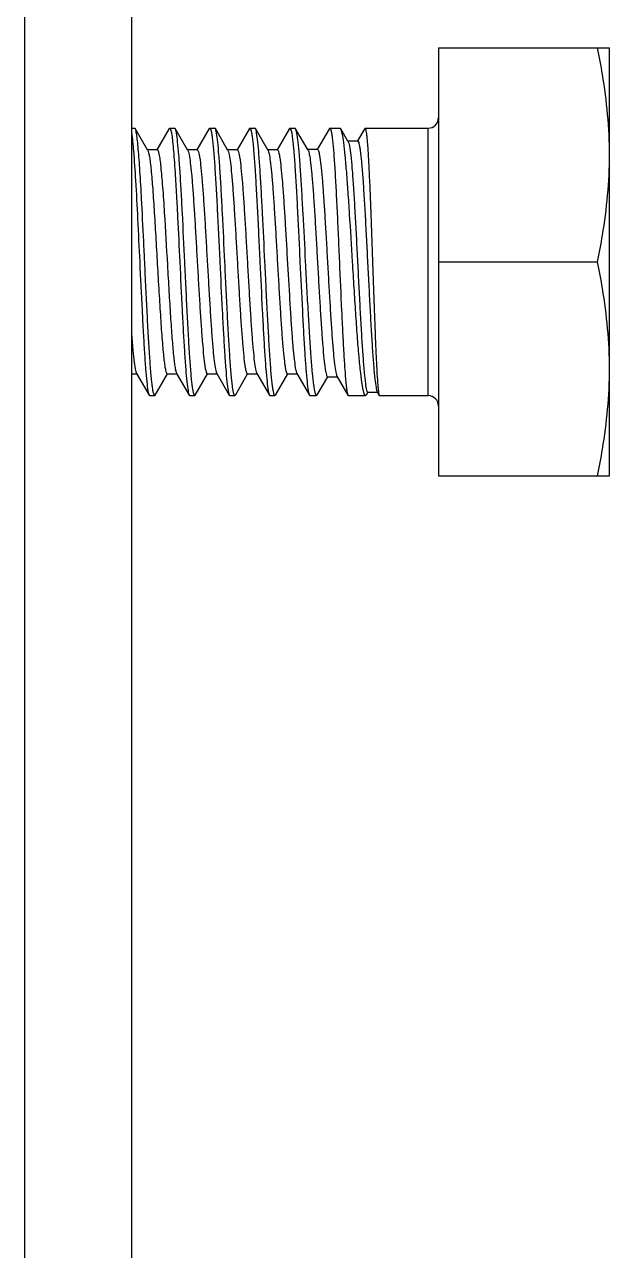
# Model space of a CAD drawing. Extents: x 27938 to 1042331, y -235042 to 1535213.
# Drawn here: x 716069 to 716330, y 769709 to 770255 of the extents above; entities that cross this region are included whole.
import ezdxf

# ---------------------------------------------------------------- set-up
doc = ezdxf.new("R2010")
doc.units = 0
doc.header["$LTSCALE"] = 1000
doc.header["$MEASUREMENT"] = 0

msp = doc.modelspace()

# ---------------------------------------------------------------- linework, layer by layer
at = {"linetype": 'Continuous'}
for p, q in [((716068.91, 770537.94), (716068.91, 766572.79)), ((716116.53, 770537.94), (716116.53, 766572.79)), ((716253.46, 770244.74), (716253.46, 770054.23)), ((716253.46, 770244.74), (716329.66, 770244.74)), ((716329.66, 770054.23), (716329.66, 770244.74)), ((716116.53, 770209.02), (716118.02, 770209.02)), ((716123.87, 770199.13), (716118.26, 770208.82)), ((716133.41, 770208.82), (716127.92, 770199.37)), ((716133.41, 770208.82), (716133.65, 770209.02)), ((716133.65, 770209.02), (716135.88, 770209.02)), ((716136.12, 770208.82), (716135.88, 770209.02)), ((716141.73, 770199.13), (716136.12, 770208.82)), ((716151.27, 770208.82), (716145.78, 770199.37)), ((716151.27, 770208.82), (716151.51, 770209.02)), ((716151.51, 770209.02), (716153.74, 770209.02)), ((716153.98, 770208.82), (716153.74, 770209.02)), ((716159.59, 770199.13), (716153.98, 770208.82)), ((716169.13, 770208.82), (716163.64, 770199.37)), ((716169.13, 770208.82), (716169.37, 770209.02)), ((716169.37, 770209.02), (716171.6, 770209.02)), ((716171.84, 770208.82), (716171.6, 770209.02)), ((716177.45, 770199.13), (716171.84, 770208.82)), ((716186.99, 770208.82), (716181.5, 770199.37)), ((716186.99, 770208.82), (716187.23, 770209.02)), ((716187.23, 770209.02), (716189.52, 770209.02)), ((716189.77, 770208.8), (716189.52, 770209.02)), ((716195.32, 770199.23), (716189.77, 770208.8)), ((716204.81, 770208.83), (716199.36, 770199.47)), ((716204.81, 770208.83), (716205.03, 770209.02)), ((716205.03, 770209.02), (716209.57, 770209.02)), ((716209.92, 770208.72), (716209.57, 770209.02)), ((716213.08, 770203.29), (716209.92, 770208.72)), ((716220.54, 770208.9), (716217.32, 770203.34)), ((716220.54, 770208.9), (716220.68, 770209.02)), ((716220.68, 770209.02), (716248.7, 770209.02)), ((716248.7, 770209.02), (716248.7, 770089.95)), ((716213.21, 770203.06), (716213.08, 770203.29)), ((716217.41, 770203.29), (716213.08, 770203.29)), ((716217.32, 770203.34), (716217.28, 770203.29)), ((716128.06, 770199.37), (716123.73, 770199.37)), ((716145.92, 770199.37), (716141.59, 770199.37)), ((716163.78, 770199.37), (716159.45, 770199.37)), ((716181.64, 770199.37), (716177.31, 770199.37)), ((716177.45, 770199.13), (716177.51, 770199.02)), ((716199.5, 770199.47), (716195.18, 770199.47)), ((716253.46, 770149.49), (716324.3, 770149.49)), ((716116.53, 770099.6), (716118.99, 770099.6)), ((716118.85, 770099.84), (716124.48, 770090.15)), ((716127.19, 770090.16), (716132.66, 770099.6)), ((716132.52, 770099.6), (716136.85, 770099.6)), ((716136.71, 770099.84), (716142.34, 770090.15)), ((716145.05, 770090.16), (716150.52, 770099.6)), ((716150.38, 770099.6), (716154.71, 770099.6)), ((716154.57, 770099.84), (716160.2, 770090.15)), ((716162.91, 770090.16), (716168.38, 770099.6)), ((716168.24, 770099.6), (716172.57, 770099.6)), ((716172.43, 770099.84), (716178.06, 770090.15)), ((716180.77, 770090.16), (716186.24, 770099.6)), ((716186.1, 770099.6), (716190.43, 770099.6)), ((716190.16, 770100.11), (716190.29, 770099.84)), ((716190.29, 770099.84), (716195.92, 770090.15)), ((716199.43, 770090.21), (716204.13, 770098.32)), ((716203.99, 770098.32), (716208.32, 770098.32)), ((716208.19, 770098.55), (716213.09, 770090.11)), ((716124.48, 770090.15), (716124.72, 770089.95)), ((716124.72, 770089.95), (716126.95, 770089.95)), ((716127.19, 770090.16), (716126.95, 770089.95)), ((716142.34, 770090.15), (716142.58, 770089.95)), ((716142.58, 770089.95), (716144.81, 770089.95)), ((716145.05, 770090.16), (716144.81, 770089.95)), ((716160.2, 770090.15), (716160.44, 770089.95)), ((716160.44, 770089.95), (716162.67, 770089.95)), ((716162.91, 770090.16), (716162.67, 770089.95)), ((716178.06, 770090.15), (716178.3, 770089.95)), ((716178.3, 770089.95), (716180.53, 770089.95)), ((716180.77, 770090.16), (716180.53, 770089.95)), ((716195.92, 770090.15), (716196.16, 770089.95)), ((716196.16, 770089.95), (716199.13, 770089.95)), ((716199.43, 770090.21), (716199.13, 770089.95)), ((716213.09, 770090.11), (716213.27, 770089.95)), ((716213.27, 770089.95), (716220.97, 770089.95)), ((716221.4, 770090.32), (716220.97, 770089.95)), ((716221.4, 770090.32), (716221.99, 770091.34)), ((716221.9, 770091.4), (716226.25, 770091.4)), ((716226.13, 770091.6), (716227.03, 770090.04)), ((716227.03, 770090.04), (716227.13, 770089.95)), ((716227.13, 770089.95), (716248.7, 770089.95)), ((716253.46, 770054.23), (716329.66, 770054.23))]:
    msp.add_line(p, q, dxfattribs=at)
for centre, start, end in [((716248.7, 770213.78), 270, 0), ((716248.7, 770085.19), 0, 90)]:
    msp.add_arc(centre, 4.76, start, end, dxfattribs=at)
for points, knots in [([(716329.66, 770197.11), (716329.66, 770209.09), (716328.12, 770225.11), (716325.12, 770240.81), (716324.3, 770244.74)], [0, 0, 0, 0, 0.749211, 1, 1, 1, 1]), ([(716118.26, 770208.82), (716118.24, 770208.85), (716118.19, 770208.93), (716118.09, 770209.02), (716118.02, 770209.02)], [0, 0, 0, 0, 0.33644, 1, 1, 1, 1]), ([(716121.2, 770175.63), (716120.97, 770179.89), (716120.63, 770185.99), (716120.12, 770193.66), (716119.76, 770198.37), (716119.4, 770202.27), (716119.06, 770205.29), (716118.7, 770207.37), (716118.46, 770208.47), (716118.26, 770208.82)], [0, 0, 0, 0, 0.384278, 0.548795, 0.691198, 0.809122, 0.900672, 0.964483, 1, 1, 1, 1]), ([(716133.65, 770209.02), (716133.73, 770209.02), (716133.92, 770208.81), (716134.19, 770208.05), (716134.53, 770206.35), (716134.89, 770203.54), (716135.28, 770199.66), (716135.66, 770194.82), (716136.05, 770189.09), (716136.44, 770182.6), (716136.69, 770178.02), (716136.82, 770175.63)], [0, 0, 0, 0, 0.007293, 0.021459, 0.073997, 0.159035, 0.275243, 0.420481, 0.591942, 0.786408, 1, 1, 1, 1]), ([(716140.35, 770149.49), (716140, 770156.7), (716139.5, 770167.21), (716138.79, 770180.65), (716138.28, 770189.35), (716137.77, 770196.67), (716137.26, 770202.36), (716136.84, 770206.01), (716136.44, 770207.95), (716136.24, 770208.6), (716136.12, 770208.82)], [0, 0, 0, 0, 0.363934, 0.530187, 0.678191, 0.802879, 0.899992, 0.966292, 0.987243, 1, 1, 1, 1]), ([(716151.51, 770209.02), (716151.64, 770209.02), (716151.9, 770208.54), (716152.11, 770207.73), (716152.39, 770206.27), (716152.65, 770204.32), (716152.93, 770201.82), (716153.32, 770197.52), (716153.79, 770191.04), (716154.33, 770182.14), (716154.88, 770171.98), (716155.42, 770160.95), (716155.79, 770153.36), (716155.97, 770149.49)], [0, 0, 0, 0, 0.006687, 0.021748, 0.045922, 0.079138, 0.121135, 0.17154, 0.295605, 0.446631, 0.618866, 0.805704, 1, 1, 1, 1]), ([(716158.21, 770149.49), (716157.86, 770156.7), (716157.36, 770167.21), (716156.65, 770180.65), (716156.14, 770189.35), (716155.63, 770196.67), (716155.12, 770202.36), (716154.7, 770206.01), (716154.3, 770207.95), (716154.1, 770208.6), (716153.98, 770208.82)], [0, 0, 0, 0, 0.363936, 0.530191, 0.678194, 0.802878, 0.899991, 0.966291, 0.987243, 1, 1, 1, 1]), ([(716169.37, 770209.02), (716169.5, 770209.02), (716169.76, 770208.54), (716169.97, 770207.73), (716170.25, 770206.27), (716170.51, 770204.32), (716170.79, 770201.82), (716171.18, 770197.52), (716171.65, 770191.05), (716172.19, 770182.14), (716172.74, 770171.98), (716173.28, 770160.95), (716173.65, 770153.36), (716173.83, 770149.49)], [0, 0, 0, 0, 0.006686, 0.021748, 0.045922, 0.079137, 0.121134, 0.171539, 0.2956, 0.446625, 0.618862, 0.805702, 1, 1, 1, 1]), ([(716176.07, 770149.49), (716175.72, 770156.7), (716175.22, 770167.21), (716174.51, 770180.65), (716174, 770189.35), (716173.49, 770196.67), (716172.98, 770202.36), (716172.55, 770206.01), (716172.16, 770207.95), (716171.96, 770208.6), (716171.84, 770208.82)], [0, 0, 0, 0, 0.363938, 0.530193, 0.678196, 0.802878, 0.89999, 0.96629, 0.987243, 1, 1, 1, 1]), ([(716187.23, 770209.02), (716187.36, 770209.02), (716187.62, 770208.54), (716187.83, 770207.73), (716188.11, 770206.27), (716188.37, 770204.32), (716188.65, 770201.82), (716189.04, 770197.52), (716189.51, 770191.05), (716190.05, 770182.14), (716190.6, 770171.98), (716191.14, 770160.95), (716191.51, 770153.36), (716191.69, 770149.49)], [0, 0, 0, 0, 0.006686, 0.021748, 0.045923, 0.079138, 0.121135, 0.171539, 0.295599, 0.446623, 0.618861, 0.805701, 1, 1, 1, 1]), ([(716194.22, 770149.49), (716193.85, 770156.69), (716193.32, 770167.18), (716192.56, 770180.6), (716192.02, 770189.29), (716191.49, 770196.61), (716190.95, 770202.31), (716190.51, 770205.97), (716190.1, 770207.92), (716189.9, 770208.58), (716189.77, 770208.8)], [0, 0, 0, 0, 0.36329, 0.529314, 0.6772, 0.8019, 0.899174, 0.965796, 0.986969, 1, 1, 1, 1]), ([(716205.03, 770209.02), (716205.16, 770209.02), (716205.41, 770208.53), (716205.61, 770207.73), (716205.88, 770206.26), (716206.13, 770204.32), (716206.4, 770201.82), (716206.77, 770197.52), (716207.22, 770191.04), (716207.73, 770182.14), (716208.24, 770171.98), (716208.75, 770160.95), (716209.08, 770153.36), (716209.25, 770149.49)], [0, 0, 0, 0, 0.006577, 0.021598, 0.045743, 0.078947, 0.120936, 0.171341, 0.295421, 0.446481, 0.618759, 0.805647, 1, 1, 1, 1]), ([(716215.14, 770149.49), (716214.71, 770156.62), (716214.08, 770167.01), (716213.2, 770180.32), (716212.56, 770188.96), (716211.93, 770196.28), (716211.31, 770202.02), (716210.78, 770205.74), (716210.31, 770207.77), (716210.07, 770208.47), (716209.92, 770208.72)], [0, 0, 0, 0, 0.359931, 0.524763, 0.672002, 0.796741, 0.894844, 0.963163, 0.985535, 1, 1, 1, 1]), ([(716220.68, 770209.02), (716220.8, 770209.02), (716220.99, 770208.5), (716221.16, 770207.74), (716221.37, 770206.26), (716221.57, 770204.32), (716221.78, 770201.82), (716222.08, 770197.52), (716222.43, 770191.04), (716222.84, 770182.14), (716223.24, 770171.98), (716223.64, 770160.95), (716223.91, 770153.36), (716224.04, 770149.49)], [0, 0, 0, 0, 0.006021, 0.020821, 0.044863, 0.078011, 0.119986, 0.170402, 0.294571, 0.445788, 0.618273, 0.805395, 1, 1, 1, 1]), ([(716116.53, 770206.97), (716117.02, 770204.33), (716117.63, 770197.22), (716118.52, 770184.43), (716119.37, 770167.93), (716119.95, 770155.86), (716120.25, 770149.49)], [0, 0, 0, 0, 0.140047, 0.370694, 0.667791, 1, 1, 1, 1]), ([(716217.41, 770203.29), (716217.54, 770203.29), (716217.81, 770202.86), (716218.02, 770202.1), (716218.3, 770200.76), (716218.7, 770198.06), (716219.17, 770193.51), (716219.7, 770186.83), (716220.24, 770178.69), (716220.78, 770169.42), (716221.32, 770159.36), (716221.85, 770148.88), (716222.39, 770138.38), (716222.92, 770128.22), (716223.44, 770118.78), (716223.97, 770110.39), (716224.48, 770103.32), (716224.99, 770097.83), (716225.41, 770094.32), (716225.81, 770092.45), (716226, 770091.82), (716226.13, 770091.6)], [0, 0, 0, 0, 0.00344, 0.010899, 0.022787, 0.039077, 0.08427, 0.144807, 0.218371, 0.302169, 0.393053, 0.48765, 0.582499, 0.674175, 0.759417, 0.835242, 0.899047, 0.9487, 0.982621, 0.993382, 1, 1, 1, 1]), ([(716123.87, 770199.13), (716124.05, 770198.82), (716124.31, 770197.86), (716124.66, 770196.06), (716125, 770193.5), (716125.51, 770188.73), (716126.11, 770181.28), (716126.54, 770174.92), (716126.76, 770171.39)], [0, 0, 0, 0, 0.038835, 0.104857, 0.1976, 0.315752, 0.620526, 1, 1, 1, 1]), ([(716128.06, 770199.37), (716128.27, 770199.37), (716128.61, 770198.51), (716128.92, 770197.21), (716129.31, 770194.75), (716129.68, 770191.55), (716130.07, 770187.47), (716130.62, 770180.67), (716130.99, 770175.23), (716131.23, 770171.39)], [0, 0, 0, 0, 0.022134, 0.075093, 0.160257, 0.276417, 0.421479, 0.592671, 1, 1, 1, 1]), ([(716141.73, 770199.13), (716141.86, 770198.92), (716142.06, 770198.31), (716142.46, 770196.53), (716142.9, 770193.24), (716143.42, 770188.16), (716143.94, 770181.68), (716144.46, 770174.04), (716144.99, 770165.52), (716145.52, 770156.41), (716146.05, 770147.06), (716146.58, 770137.8), (716147.11, 770128.96), (716147.64, 770120.85), (716148.17, 770113.78), (716148.68, 770108), (716149.14, 770104.08), (716149.52, 770101.76), (716149.8, 770100.62), (716150, 770099.95), (716150.26, 770099.6), (716150.38, 770099.6)], [0, 0, 0, 0, 0.007395, 0.019019, 0.054844, 0.106491, 0.172173, 0.249556, 0.335869, 0.428015, 0.522682, 0.616468, 0.706, 0.788063, 0.859716, 0.918399, 0.962047, 0.977755, 0.989231, 0.996485, 1, 1, 1, 1]), ([(716145.92, 770199.37), (716146.03, 770199.37), (716146.29, 770199.02), (716146.5, 770198.36), (716146.77, 770197.21), (716147.15, 770194.89), (716147.61, 770190.97), (716148.13, 770185.19), (716148.66, 770178.11), (716149.18, 770170.01), (716149.71, 770161.17), (716150.24, 770151.9), (716150.78, 770142.55), (716151.31, 770133.45), (716151.84, 770124.92), (716152.36, 770117.28), (716152.88, 770110.81), (716153.4, 770105.72), (716153.84, 770102.44), (716154.24, 770100.66), (716154.44, 770100.05), (716154.57, 770099.84)], [0, 0, 0, 0, 0.003516, 0.010771, 0.022251, 0.037961, 0.081618, 0.140314, 0.21198, 0.294058, 0.383605, 0.477402, 0.572078, 0.664229, 0.750542, 0.827917, 0.893586, 0.945213, 0.981012, 0.992619, 1, 1, 1, 1]), ([(716159.59, 770199.13), (716159.71, 770198.92), (716159.91, 770198.31), (716160.32, 770196.53), (716160.76, 770193.24), (716161.28, 770188.16), (716161.8, 770181.68), (716162.32, 770174.04), (716162.85, 770165.52), (716163.38, 770156.41), (716163.91, 770147.06), (716164.44, 770137.8), (716164.97, 770128.96), (716165.5, 770120.85), (716166.03, 770113.78), (716166.54, 770108), (716167, 770104.08), (716167.38, 770101.76), (716167.66, 770100.62), (716167.86, 770099.95), (716168.12, 770099.6), (716168.24, 770099.6)], [0, 0, 0, 0, 0.007397, 0.019019, 0.054844, 0.106491, 0.172173, 0.249556, 0.335869, 0.428015, 0.522683, 0.616468, 0.706, 0.788064, 0.859716, 0.918399, 0.962047, 0.977754, 0.989232, 0.996484, 1, 1, 1, 1]), ([(716163.78, 770199.37), (716163.89, 770199.37), (716164.15, 770199.02), (716164.36, 770198.36), (716164.63, 770197.21), (716165.01, 770194.89), (716165.47, 770190.97), (716165.99, 770185.19), (716166.52, 770178.11), (716167.04, 770170.01), (716167.57, 770161.17), (716168.1, 770151.9), (716168.64, 770142.55), (716169.17, 770133.45), (716169.69, 770124.92), (716170.22, 770117.28), (716170.74, 770110.81), (716171.26, 770105.72), (716171.7, 770102.44), (716172.1, 770100.66), (716172.3, 770100.05), (716172.43, 770099.84)], [0, 0, 0, 0, 0.003515, 0.010771, 0.022249, 0.037962, 0.081619, 0.140314, 0.21198, 0.294058, 0.383605, 0.477402, 0.572078, 0.664229, 0.750541, 0.827917, 0.893586, 0.945213, 0.981012, 0.992621, 1, 1, 1, 1]), ([(716177.51, 770199.02), (716177.81, 770198.41), (716178.15, 770196.48), (716178.68, 770192.85), (716179.17, 770187.65), (716179.7, 770181.12), (716180.22, 770173.45), (716180.75, 770164.93), (716181.27, 770155.86), (716181.8, 770146.57), (716182.33, 770137.38), (716182.86, 770128.62), (716183.38, 770120.6), (716183.9, 770113.61), (716184.41, 770107.89), (716184.87, 770104.02), (716185.25, 770101.73), (716185.52, 770100.6), (716185.73, 770099.94), (716185.98, 770099.6), (716186.1, 770099.6)], [0, 0, 0, 0, 0.020603, 0.057806, 0.110504, 0.176892, 0.254638, 0.340995, 0.432905, 0.527106, 0.620258, 0.709056, 0.790352, 0.861271, 0.919315, 0.962468, 0.977994, 0.989339, 0.996513, 1, 1, 1, 1]), ([(716181.64, 770199.37), (716181.75, 770199.37), (716182.01, 770199.04), (716182.21, 770198.39), (716182.48, 770197.28), (716182.85, 770195.02), (716183.31, 770191.21), (716183.82, 770185.59), (716184.33, 770178.69), (716184.85, 770170.78), (716185.38, 770162.13), (716186.07, 770149.98), (716186.76, 770137.89), (716187.47, 770126.27), (716187.99, 770118.57), (716188.51, 770111.96), (716189, 770106.65), (716189.52, 770102.85), (716189.88, 770100.81), (716190.16, 770100.11)], [0, 0, 0, 0, 0.003451, 0.010528, 0.02171, 0.037015, 0.079558, 0.136815, 0.206829, 0.287179, 0.375068, 0.467432, 0.652658, 0.739058, 0.81724, 0.884486, 0.938474, 0.977372, 1, 1, 1, 1]), ([(716195.32, 770199.23), (716195.44, 770199.01), (716195.65, 770198.39), (716196.05, 770196.57), (716196.5, 770193.22), (716197.02, 770188.03), (716197.55, 770181.42), (716198.08, 770173.64), (716198.61, 770164.96), (716199.15, 770155.71), (716199.68, 770146.22), (716200.21, 770136.83), (716200.74, 770127.89), (716201.27, 770119.7), (716201.79, 770112.57), (716202.31, 770106.76), (716202.77, 770102.81), (716203.14, 770100.48), (716203.42, 770099.34), (716203.62, 770098.67), (716203.88, 770098.32), (716203.99, 770098.32)], [0, 0, 0, 0, 0.007409, 0.01909, 0.055149, 0.107148, 0.173245, 0.251046, 0.337725, 0.430132, 0.524922, 0.618672, 0.708016, 0.789761, 0.861007, 0.919255, 0.962504, 0.978047, 0.989392, 0.996551, 1, 1, 1, 1]), ([(716199.5, 770199.47), (716199.62, 770199.47), (716199.89, 770199.11), (716200.09, 770198.42), (716200.37, 770197.26), (716200.76, 770194.88), (716201.22, 770190.87), (716201.74, 770184.96), (716202.27, 770177.74), (716202.8, 770169.48), (716203.34, 770160.48), (716203.87, 770151.07), (716204.4, 770141.59), (716204.94, 770132.38), (716205.47, 770123.76), (716205.99, 770116.06), (716206.51, 770109.54), (716207.03, 770104.44), (716207.46, 770101.15), (716207.86, 770099.37), (716208.06, 770098.76), (716208.19, 770098.55)], [0, 0, 0, 0, 0.003529, 0.010847, 0.022435, 0.038293, 0.08234, 0.141503, 0.213655, 0.296174, 0.386062, 0.480058, 0.574763, 0.666765, 0.752768, 0.829708, 0.894868, 0.945981, 0.981331, 0.99276, 1, 1, 1, 1]), ([(716213.21, 770203.06), (716213.34, 770202.83), (716213.55, 770202.16), (716213.97, 770200.16), (716214.42, 770196.43), (716214.95, 770190.64), (716215.48, 770183.25), (716216.02, 770174.55), (716216.56, 770164.87), (716217.1, 770154.57), (716217.63, 770144.03), (716218.16, 770133.64), (716218.69, 770123.77), (716219.22, 770114.77), (716219.74, 770106.95), (716220.25, 770100.59), (716220.7, 770096.28), (716221.07, 770093.75), (716221.34, 770092.5), (716221.53, 770091.79), (716221.78, 770091.4), (716221.9, 770091.4)], [0, 0, 0, 0, 0.007107, 0.018639, 0.0548, 0.107312, 0.174177, 0.252841, 0.34033, 0.433375, 0.528546, 0.622381, 0.711512, 0.792794, 0.863403, 0.920942, 0.963521, 0.978774, 0.989867, 0.996808, 1, 1, 1, 1]), ([(716324.3, 770149.49), (716325.12, 770153.41), (716328.12, 770169.11), (716329.66, 770185.13), (716329.66, 770197.11)], [0, 0, 0, 0, 0.250789, 1, 1, 1, 1]), ([(716122.49, 770149.49), (716122.38, 770151.74), (716121.97, 770160.45), (716121.54, 770169.16), (716121.2, 770175.63)], [0, 0, 0, 0, 0.258222, 1, 1, 1, 1]), ([(716126.76, 770171.39), (716127.02, 770167.42), (716127.5, 770159.26), (716128.2, 770146.96), (716128.9, 770134.83), (716129.59, 770123.63), (716130.19, 770115.21), (716130.69, 770109.48), (716131.05, 770106.08), (716131.38, 770103.41), (716131.74, 770101.38), (716132.01, 770100.29), (716132.34, 770099.6), (716132.52, 770099.6)], [0, 0, 0, 0, 0.165501, 0.339784, 0.511803, 0.670616, 0.80615, 0.862438, 0.909852, 0.947659, 0.975319, 0.992557, 1, 1, 1, 1]), ([(716131.23, 770171.39), (716131.72, 770163.64), (716132.38, 770151.93), (716133.26, 770136.52), (716133.92, 770125.64), (716134.58, 770116.13), (716135.15, 770109.33), (716135.64, 770104.98), (716135.97, 770102.65), (716136.29, 770101.01), (716136.54, 770100.13), (716136.71, 770099.84)], [0, 0, 0, 0, 0.324453, 0.489839, 0.64461, 0.779868, 0.887864, 0.929656, 0.962499, 0.985988, 1, 1, 1, 1]), ([(716136.82, 770175.63), (716136.93, 770173.55), (716137.38, 770164.84), (716137.79, 770156.12), (716138.11, 770149.49)], [0, 0, 0, 0, 0.238495, 1, 1, 1, 1]), ([(716120.25, 770149.49), (716120.6, 770142.27), (716121.1, 770131.76), (716121.81, 770118.31), (716122.32, 770109.62), (716122.83, 770102.29), (716123.34, 770096.6), (716123.77, 770092.96), (716124.16, 770091.02), (716124.36, 770090.37), (716124.48, 770090.16)], [0, 0, 0, 0, 0.363997, 0.530272, 0.678287, 0.802974, 0.90007, 0.966338, 0.987267, 1, 1, 1, 1]), ([(716126.95, 770089.95), (716126.82, 770089.95), (716126.56, 770090.44), (716126.35, 770091.24), (716126.07, 770092.71), (716125.81, 770094.65), (716125.53, 770097.15), (716125.14, 770101.45), (716124.67, 770107.93), (716124.13, 770116.83), (716123.58, 770126.99), (716123.04, 770138.02), (716122.67, 770145.61), (716122.49, 770149.49)], [0, 0, 0, 0, 0.006687, 0.021749, 0.045924, 0.07914, 0.121138, 0.171544, 0.295611, 0.44664, 0.618872, 0.805705, 1, 1, 1, 1]), ([(716138.11, 770149.49), (716138.46, 770142.27), (716138.96, 770131.76), (716139.67, 770118.31), (716140.18, 770109.62), (716140.69, 770102.29), (716141.2, 770096.6), (716141.62, 770092.96), (716142.02, 770091.02), (716142.22, 770090.37), (716142.34, 770090.16)], [0, 0, 0, 0, 0.363992, 0.530264, 0.678281, 0.802969, 0.900068, 0.966337, 0.987267, 1, 1, 1, 1]), ([(716144.81, 770089.95), (716144.68, 770089.95), (716144.42, 770090.44), (716144.21, 770091.24), (716143.93, 770092.71), (716143.67, 770094.65), (716143.39, 770097.15), (716143, 770101.45), (716142.53, 770107.93), (716141.99, 770116.83), (716141.44, 770126.99), (716140.9, 770138.02), (716140.53, 770145.61), (716140.35, 770149.49)], [0, 0, 0, 0, 0.006687, 0.02175, 0.045925, 0.079141, 0.121139, 0.171544, 0.29561, 0.446639, 0.618874, 0.805705, 1, 1, 1, 1]), ([(716155.97, 770149.49), (716156.32, 770142.27), (716156.82, 770131.76), (716157.53, 770118.31), (716158.04, 770109.62), (716158.55, 770102.29), (716159.06, 770096.6), (716159.48, 770092.96), (716159.88, 770091.02), (716160.08, 770090.37), (716160.2, 770090.16)], [0, 0, 0, 0, 0.36399, 0.530265, 0.678283, 0.80297, 0.900067, 0.966336, 0.987267, 1, 1, 1, 1]), ([(716162.67, 770089.95), (716162.54, 770089.95), (716162.28, 770090.44), (716162.07, 770091.24), (716161.79, 770092.71), (716161.53, 770094.65), (716161.25, 770097.15), (716160.86, 770101.45), (716160.39, 770107.93), (716159.85, 770116.83), (716159.3, 770126.99), (716158.76, 770138.02), (716158.39, 770145.61), (716158.21, 770149.49)], [0, 0, 0, 0, 0.006687, 0.02175, 0.045926, 0.079142, 0.121139, 0.171543, 0.295606, 0.446635, 0.618871, 0.805705, 1, 1, 1, 1]), ([(716173.83, 770149.49), (716174.18, 770142.27), (716174.68, 770131.76), (716175.39, 770118.31), (716175.9, 770109.62), (716176.41, 770102.29), (716176.92, 770096.6), (716177.34, 770092.96), (716177.74, 770091.02), (716177.94, 770090.37), (716178.06, 770090.16)], [0, 0, 0, 0, 0.363992, 0.53027, 0.678287, 0.802972, 0.900066, 0.966335, 0.987267, 1, 1, 1, 1]), ([(716180.53, 770089.95), (716180.4, 770089.95), (716180.14, 770090.44), (716179.93, 770091.24), (716179.65, 770092.71), (716179.39, 770094.65), (716179.11, 770097.15), (716178.72, 770101.45), (716178.25, 770107.93), (716177.71, 770116.83), (716177.16, 770126.99), (716176.62, 770138.02), (716176.25, 770145.61), (716176.07, 770149.49)], [0, 0, 0, 0, 0.006687, 0.021749, 0.045924, 0.07914, 0.121137, 0.17154, 0.295601, 0.446627, 0.618864, 0.805703, 1, 1, 1, 1]), ([(716191.69, 770149.49), (716192.03, 770142.27), (716192.54, 770131.76), (716193.25, 770118.31), (716193.76, 770109.62), (716194.27, 770102.29), (716194.78, 770096.6), (716195.2, 770092.96), (716195.6, 770091.02), (716195.79, 770090.37), (716195.92, 770090.16)], [0, 0, 0, 0, 0.363998, 0.530276, 0.678291, 0.802973, 0.900067, 0.966336, 0.987267, 1, 1, 1, 1]), ([(716199.13, 770089.95), (716198.99, 770089.95), (716198.69, 770090.42), (716198.46, 770091.25), (716198.14, 770092.7), (716197.71, 770095.64), (716197.18, 770100.62), (716196.59, 770107.92), (716196, 770116.83), (716195.41, 770126.99), (716194.81, 770138.02), (716194.42, 770145.61), (716194.22, 770149.49)], [0, 0, 0, 0, 0.007081, 0.022303, 0.046557, 0.07981, 0.172207, 0.296205, 0.44712, 0.619207, 0.805877, 1, 1, 1, 1]), ([(716209.25, 770149.49), (716209.57, 770142.22), (716210.03, 770131.65), (716210.69, 770118.14), (716211.16, 770109.41), (716211.62, 770102.09), (716212.02, 770096.98), (716212.36, 770093.79), (716212.58, 770092.11), (716212.81, 770090.94), (716212.98, 770090.31), (716213.09, 770090.11)], [0, 0, 0, 0, 0.366142, 0.533181, 0.681612, 0.806274, 0.90284, 0.939518, 0.968031, 0.988196, 1, 1, 1, 1]), ([(716220.97, 770089.95), (716220.82, 770089.95), (716220.46, 770090.38), (716220.17, 770091.25), (716219.8, 770092.69), (716219.28, 770095.64), (716218.65, 770100.61), (716217.95, 770107.92), (716217.25, 770116.83), (716216.54, 770126.99), (716215.84, 770138.02), (716215.38, 770145.61), (716215.14, 770149.49)], [0, 0, 0, 0, 0.007835, 0.023392, 0.047821, 0.08116, 0.173569, 0.297436, 0.448123, 0.619913, 0.806242, 1, 1, 1, 1]), ([(716224.04, 770149.49), (716224.17, 770145.75), (716224.42, 770138.4), (716224.8, 770127.72), (716225.17, 770117.81), (716225.54, 770109.04), (716225.9, 770101.72), (716226.21, 770096.64), (716226.47, 770093.51), (716226.64, 770091.88), (716226.82, 770090.79), (716226.93, 770090.22), (716227.03, 770090.04)], [0, 0, 0, 0, 0.188442, 0.370144, 0.538605, 0.687798, 0.812406, 0.907981, 0.943781, 0.971161, 0.989909, 1, 1, 1, 1]), ([(716329.66, 770101.86), (716329.66, 770113.84), (716328.12, 770129.86), (716325.12, 770145.56), (716324.3, 770149.49)], [0, 0, 0, 0, 0.749211, 1, 1, 1, 1]), ([(716116.53, 770118.95), (716116.71, 770116.5), (716117.04, 770112.12), (716117.6, 770106.42), (716118.07, 770102.73), (716118.5, 770100.75), (716118.71, 770100.07), (716118.85, 770099.84)], [0, 0, 0, 0, 0.381828, 0.682922, 0.89127, 0.958208, 1, 1, 1, 1]), ([(716324.3, 770054.23), (716325.12, 770058.16), (716328.12, 770073.86), (716329.66, 770089.88), (716329.66, 770101.86)], [0, 0, 0, 0, 0.250789, 1, 1, 1, 1])]:
    msp.add_open_spline(points, degree=3, knots=knots, dxfattribs=at)

doc.saveas('drawing.dxf')
